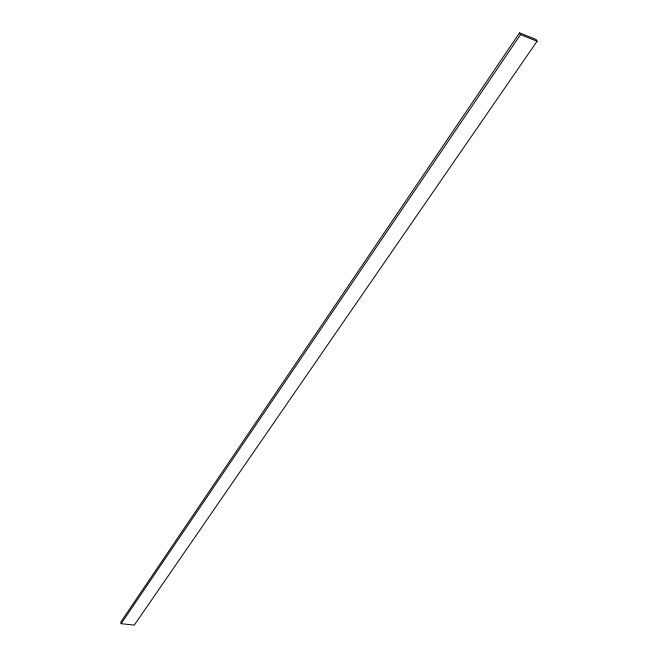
<?xml version="1.0" encoding="UTF-8"?>
<svg xmlns="http://www.w3.org/2000/svg" width="658" height="658" viewBox="0 0 658 658"><rect width="100%" height="100%" fill="white"/><g stroke="black" fill="none" stroke-linecap="round" stroke-linejoin="round"><path stroke-width="0.99" d="M519.507 32.9L120.899 621.884L121.13 623.685L134.273 625.1L537.101 41.199L536.081 39.48L519.507 32.9L520.511 34.619L537.101 41.199M121.13 623.685L520.511 34.619"/></g></svg>
